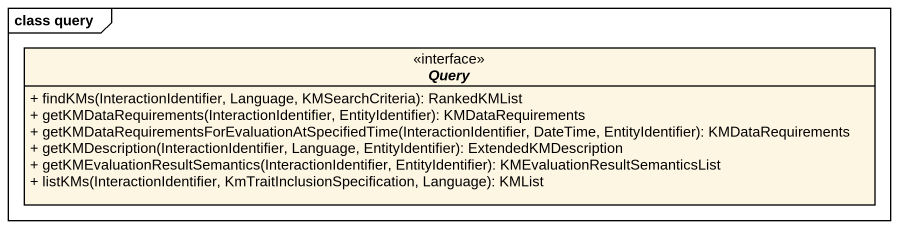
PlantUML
@startuml
mainframe class query
hide circle
hide empty members
skinparam classAttributeIconSize 0
interface Query <<interface>> {
  + findKMs(InteractionIdentifier, Language, KMSearchCriteria): RankedKMList
  + getKMDataRequirements(InteractionIdentifier, EntityIdentifier): KMDataRequirements
  + getKMDataRequirementsForEvaluationAtSpecifiedTime(InteractionIdentifier, DateTime, EntityIdentifier): KMDataRequirements
  + getKMDescription(InteractionIdentifier, Language, EntityIdentifier): ExtendedKMDescription
  + getKMEvaluationResultSemantics(InteractionIdentifier, EntityIdentifier): KMEvaluationResultSemanticsList
  + listKMs(InteractionIdentifier, KmTraitInclusionSpecification, Language): KMList
}
@enduml
